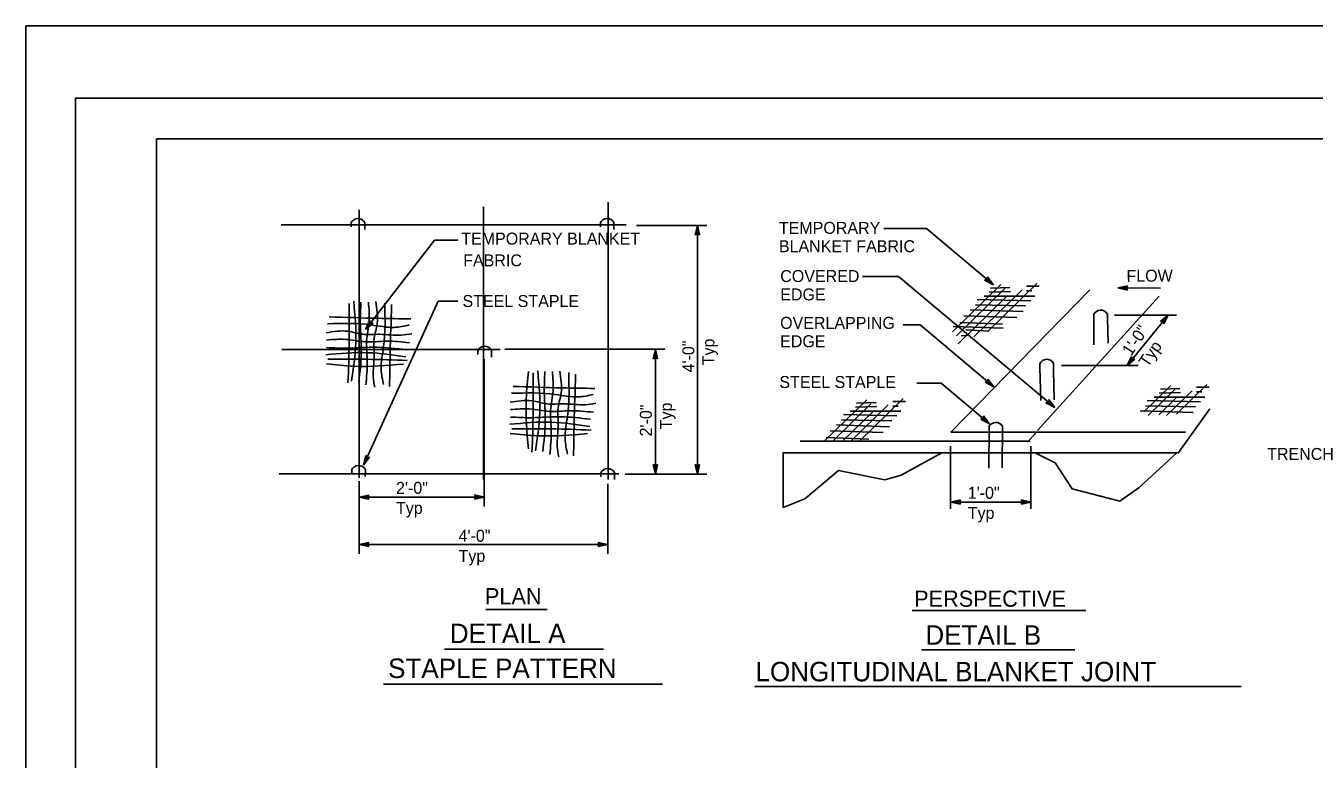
# Model space of a CAD drawing. Extents: x -894 to 866, y -476 to 714.
# Drawn here: x -894 to -100, y 261 to 714 of the extents above; entities that cross this region are included whole.
import ezdxf

# ---------------------------------------------------------------- set-up
doc = ezdxf.new("R2010")
doc.units = 0
for name, color, linetype in [('10 Sheet Format', 7, 'Continuous'), ('56 Stage 3 Anno', 7, 'Continuous'), ('57 Undefined', 7, 'Continuous'), ('60 Nongeo Data', 7, 'Continuous')]:
    doc.layers.add(name, color=color, linetype=linetype)

msp = doc.modelspace()

# ---------------------------------------------------------------- linework, layer by layer
at = {"layer": '10 Sheet Format'}
for p, q in [((-863.46, 668.96), (836.55, 668.96)), ((-863.46, 668.96), (-863.46, -431.04)), ((-813.45, 643.96), (-813.45, -406.04)), ((-813.45, 643.96), (811.55, 643.96))]:
    msp.add_line(p, q, dxfattribs=at)
for points in [[(-894.04, 713.56), (865.96, 713.56), (865.96, -476.44), (-894.04, -476.44)], [(-863.46, -431.04), (836.55, -431.04), (836.55, 668.96), (-863.46, 668.96)]]:
    msp.add_lwpolyline(points, close=True, dxfattribs=at)
at = {"layer": '56 Stage 3 Anno'}
for p, q in [((-481.35, 584.59), (-480.03, 590.5)), ((-481, 584.8), (-480.03, 589.14)), ((-480.64, 585.04), (-480.03, 587.78)), ((-480.03, 590.5), (-480.03, 590.5)), ((-480.03, 590.5), (-478.72, 584.59)), ((-480.03, 589.13), (-479.07, 584.82)), ((-480.03, 587.78), (-479.42, 585)), ((-480.03, 585.38), (-481.35, 584.59)), ((-481.35, 584.59), (-481.35, 584.59)), ((-480.3, 585.21), (-480.03, 586.42)), ((-480.03, 586.42), (-479.77, 585.23)), ((-478.72, 584.59), (-480.03, 585.38)), ((-478.72, 584.59), (-478.72, 584.59)), ((-302.95, 556.69), (-301.51, 557.19)), ((-297.58, 553.92), (-302.95, 556.69)), ((-302.95, 556.69), (-302.95, 556.69)), ((-298.63, 554.79), (-302.55, 556.81)), ((-299.66, 555.66), (-302.2, 556.96)), ((-300.71, 556.53), (-301.79, 557.09)), ((-301.51, 557.19), (-301.27, 558.71)), ((-301.47, 557.51), (-300.71, 556.53)), ((-301.38, 557.88), (-299.66, 555.66)), ((-301.33, 558.3), (-298.62, 554.79)), ((-301.27, 558.71), (-301.27, 558.71)), ((-301.27, 558.71), (-297.58, 553.92)), ((-297.58, 553.92), (-297.58, 553.92)), ((-220.85, 551.92), (-214.95, 553.23)), ((-214.95, 550.6), (-220.85, 551.92)), ((-220.85, 551.92), (-220.85, 551.92)), ((-215.16, 550.95), (-219.5, 551.92)), ((-219.49, 551.92), (-215.18, 552.87)), ((-218.13, 551.92), (-215.35, 552.53)), ((-215.39, 551.3), (-218.13, 551.92)), ((-216.78, 551.91), (-215.59, 552.18)), ((-215.57, 551.64), (-216.78, 551.91)), ((-214.95, 553.23), (-215.74, 551.92)), ((-215.74, 551.92), (-214.95, 550.6)), ((-214.95, 553.23), (-214.95, 553.23)), ((-214.95, 550.6), (-214.95, 550.6)), ((-194.61, 531.42), (-189.82, 535.13)), ((-194.2, 531.36), (-190.69, 534.08)), ((-193.78, 531.32), (-191.56, 533.04)), ((-191.56, 533.04), (-192.86, 530.5)), ((-190.69, 534.07), (-192.71, 530.15)), ((-189.82, 535.13), (-192.58, 529.75)), ((-189.82, 535.13), (-189.82, 535.13)), ((-684.6, 526.31), (-682.06, 531.8)), ((-679.97, 530.2), (-684.6, 526.31)), ((-684.6, 526.31), (-684.6, 526.31)), ((-683.78, 527.4), (-681.92, 531.4)), ((-680.38, 530.25), (-683.78, 527.39)), ((-682.95, 528.47), (-681.76, 531.05)), ((-680.8, 530.28), (-682.95, 528.47)), ((-682.13, 529.55), (-681.61, 530.65)), ((-681.18, 530.35), (-682.13, 529.55)), ((-682.06, 531.8), (-682.06, 531.8)), ((-682.06, 531.8), (-681.5, 530.38)), ((-681.5, 530.38), (-679.97, 530.2)), ((-679.97, 530.2), (-679.97, 530.2)), ((-193.09, 531.19), (-194.61, 531.42)), ((-194.61, 531.42), (-194.61, 531.42)), ((-193.41, 531.23), (-192.43, 531.99)), ((-192.58, 529.75), (-193.09, 531.19)), ((-192.43, 531.99), (-192.99, 530.91)), ((-192.58, 529.75), (-192.58, 529.75)), ((-507.25, 508.33), (-505.93, 514.24)), ((-505.93, 509.12), (-507.25, 508.33)), ((-506.9, 508.54), (-505.93, 512.88)), ((-506.54, 508.77), (-505.93, 511.52)), ((-506.2, 508.95), (-505.93, 510.16)), ((-505.93, 514.24), (-505.93, 514.24)), ((-505.93, 514.24), (-504.62, 508.33)), ((-505.93, 511.52), (-505.31, 508.74)), ((-505.93, 510.16), (-505.67, 508.97)), ((-504.62, 508.33), (-505.93, 509.12)), ((-505.92, 512.87), (-504.97, 508.56)), ((-215.09, 504.22), (-212.44, 509.66)), ((-214.24, 505.3), (-212.31, 509.26)), ((-213.4, 506.35), (-212.15, 508.91)), ((-212.55, 507.41), (-212.02, 508.51)), ((-212.44, 509.66), (-212.44, 509.66)), ((-212.44, 509.66), (-211.91, 508.23)), ((-507.25, 508.33), (-507.25, 508.33)), ((-504.62, 508.33), (-504.62, 508.33)), ((-210.38, 508.02), (-215.09, 504.22)), ((-215.09, 504.22), (-215.09, 504.22)), ((-210.79, 508.08), (-214.25, 505.29)), ((-211.21, 508.12), (-213.4, 506.35)), ((-211.58, 508.19), (-212.55, 507.41)), ((-211.91, 508.23), (-210.38, 508.02)), ((-210.38, 508.02), (-210.38, 508.02)), ((-302.57, 493.77), (-301.12, 494.28)), ((-297.19, 491), (-302.57, 493.77)), ((-302.57, 493.77), (-302.57, 493.77)), ((-298.24, 491.88), (-302.16, 493.9)), ((-299.28, 492.74), (-301.81, 494.05)), ((-300.32, 493.61), (-301.41, 494.17)), ((-301.12, 494.28), (-300.88, 495.79)), ((-301.08, 494.6), (-300.32, 493.61)), ((-300.99, 494.97), (-299.28, 492.74)), ((-300.94, 495.39), (-298.23, 491.87)), ((-300.88, 495.79), (-300.88, 495.79)), ((-300.88, 495.79), (-297.19, 491)), ((-297.19, 491), (-297.19, 491)), ((-265.15, 481.04), (-263.71, 481.54)), ((-259.77, 478.26), (-265.15, 481.04)), ((-265.15, 481.04), (-265.15, 481.04)), ((-260.83, 479.14), (-264.74, 481.16)), ((-261.86, 480.01), (-264.39, 481.31)), ((-262.9, 480.88), (-263.99, 481.44)), ((-263.71, 481.54), (-263.47, 483.06)), ((-263.66, 481.86), (-262.9, 480.88)), ((-263.58, 482.23), (-261.86, 480.01)), ((-263.53, 482.65), (-260.81, 479.13)), ((-263.47, 483.06), (-263.47, 483.06)), ((-263.47, 483.06), (-259.77, 478.26)), ((-259.77, 478.26), (-259.77, 478.26)), ((-305.27, 471), (-303.82, 471.5)), ((-299.89, 468.23), (-305.27, 471)), ((-305.27, 471), (-305.27, 471)), ((-300.94, 469.1), (-304.86, 471.12)), ((-301.98, 469.97), (-304.51, 471.28)), ((-303.02, 470.84), (-304.11, 471.4)), ((-303.82, 471.5), (-303.59, 473.02)), ((-303.78, 471.82), (-303.02, 470.84)), ((-303.69, 472.2), (-301.98, 469.97)), ((-303.65, 472.62), (-300.93, 469.1)), ((-303.59, 473.02), (-303.59, 473.02)), ((-303.59, 473.02), (-299.89, 468.23)), ((-299.89, 468.23), (-299.89, 468.23)), ((-685.76, 442.77), (-684.51, 448.69)), ((-682.12, 447.6), (-685.76, 442.77)), ((-685.2, 444.02), (-684.29, 448.33)), ((-682.53, 447.55), (-685.2, 444.01)), ((-684.63, 445.25), (-684.05, 448.03)), ((-682.94, 447.49), (-684.63, 445.25)), ((-684.51, 448.69), (-684.51, 448.69)), ((-684.51, 448.69), (-683.65, 447.43)), ((-684.07, 446.48), (-683.82, 447.68)), ((-683.33, 447.47), (-684.07, 446.48)), ((-683.65, 447.43), (-682.12, 447.6)), ((-682.12, 447.6), (-682.12, 447.6)), ((-685.76, 442.77), (-685.76, 442.77)), ((-505.93, 437.22), (-507.24, 443.13)), ((-507.24, 443.13), (-507.24, 443.13)), ((-507.24, 443.13), (-505.93, 442.34)), ((-505.93, 438.59), (-506.88, 442.89)), ((-505.93, 439.94), (-506.54, 442.72)), ((-505.92, 441.3), (-506.19, 442.49)), ((-505.93, 442.34), (-504.61, 443.13)), ((-504.61, 443.13), (-505.93, 437.22)), ((-504.96, 442.91), (-505.93, 438.58)), ((-505.31, 442.68), (-505.93, 439.94)), ((-505.93, 437.22), (-505.93, 437.22)), ((-505.65, 442.51), (-505.92, 441.3)), ((-504.61, 443.13), (-504.61, 443.13)), ((-480.03, 437.22), (-481.34, 443.13)), ((-481.34, 443.13), (-481.34, 443.13)), ((-481.34, 443.13), (-480.03, 442.34)), ((-480.03, 438.59), (-480.98, 442.89)), ((-480.03, 439.94), (-480.64, 442.72)), ((-480.03, 441.3), (-480.29, 442.49)), ((-480.03, 442.34), (-478.71, 443.13)), ((-478.71, 443.13), (-480.03, 437.22)), ((-479.06, 442.91), (-480.03, 438.58)), ((-479.41, 442.68), (-480.03, 439.94)), ((-479.76, 442.51), (-480.03, 441.3)), ((-480.03, 437.22), (-480.03, 437.22)), ((-478.71, 443.13), (-478.71, 443.13)), ((-688.52, 422.97), (-682.61, 424.28)), ((-682.61, 421.65), (-688.52, 422.97)), ((-688.52, 422.97), (-688.52, 422.97)), ((-682.82, 422), (-687.16, 422.97)), ((-687.15, 422.97), (-682.84, 423.92)), ((-685.8, 422.96), (-683.02, 423.58)), ((-683.06, 422.35), (-685.8, 422.96)), ((-684.44, 422.96), (-683.25, 423.23)), ((-683.23, 422.69), (-684.44, 422.96)), ((-682.61, 424.28), (-683.4, 422.97)), ((-683.4, 422.97), (-682.61, 421.65)), ((-682.61, 424.28), (-682.61, 424.28)), ((-682.61, 421.65), (-682.61, 421.65)), ((-616.62, 422.97), (-617.41, 424.29)), ((-617.41, 424.29), (-617.41, 424.29)), ((-617.41, 424.29), (-611.5, 422.97)), ((-611.5, 422.97), (-617.41, 421.66)), ((-617.41, 421.66), (-616.62, 422.97)), ((-617.41, 421.66), (-617.41, 421.66)), ((-617.19, 423.94), (-612.86, 422.97)), ((-612.87, 422.96), (-617.18, 422.01)), ((-614.22, 422.97), (-617, 422.35)), ((-616.96, 423.58), (-614.22, 422.97)), ((-616.79, 423.24), (-615.58, 422.97)), ((-615.58, 422.97), (-616.77, 422.71)), ((-611.5, 422.97), (-611.5, 422.97)), ((-323.72, 419.94), (-317.81, 421.25)), ((-317.81, 421.25), (-318.6, 419.94)), ((-317.81, 421.25), (-317.81, 421.25)), ((-279.66, 419.94), (-280.45, 421.26)), ((-280.45, 421.26), (-280.45, 421.26)), ((-280.45, 421.26), (-274.54, 419.94)), ((-317.81, 418.62), (-323.72, 419.94)), ((-323.72, 419.94), (-323.72, 419.94)), ((-318.03, 418.97), (-322.36, 419.94)), ((-322.35, 419.94), (-318.04, 420.89)), ((-321, 419.93), (-318.22, 420.55)), ((-318.26, 419.32), (-321, 419.93)), ((-319.64, 419.93), (-318.45, 420.2)), ((-318.43, 419.66), (-319.64, 419.93)), ((-318.6, 419.94), (-317.81, 418.62)), ((-317.81, 418.62), (-317.81, 418.62)), ((-274.54, 419.94), (-280.45, 418.63)), ((-280.45, 418.63), (-279.66, 419.94)), ((-280.45, 418.63), (-280.45, 418.63)), ((-280.23, 420.91), (-275.9, 419.94)), ((-275.91, 419.93), (-280.21, 418.98)), ((-277.26, 419.94), (-280.04, 419.32)), ((-280, 420.55), (-277.26, 419.94)), ((-279.83, 420.21), (-278.62, 419.94)), ((-278.62, 419.94), (-279.81, 419.68)), ((-274.54, 419.94), (-274.54, 419.94)), ((-688.52, 393.77), (-682.61, 395.08)), ((-682.61, 392.46), (-688.52, 393.77)), ((-688.52, 393.77), (-688.52, 393.77)), ((-682.82, 392.81), (-687.16, 393.77)), ((-687.15, 393.78), (-682.84, 394.73)), ((-685.8, 393.77), (-683.02, 394.39)), ((-683.06, 393.16), (-685.8, 393.77)), ((-684.44, 393.77), (-683.25, 394.04)), ((-683.23, 393.5), (-684.44, 393.77)), ((-682.61, 395.08), (-683.4, 393.77)), ((-683.4, 393.77), (-682.61, 392.46)), ((-682.61, 395.08), (-682.61, 395.08)), ((-682.61, 392.46), (-682.61, 392.46)), ((-540.36, 393.77), (-541.15, 395.09)), ((-541.15, 395.09), (-541.15, 395.09)), ((-541.15, 395.09), (-535.24, 393.77)), ((-535.24, 393.77), (-541.15, 392.47)), ((-541.15, 392.47), (-540.36, 393.77)), ((-541.15, 392.47), (-541.15, 392.47)), ((-540.93, 394.74), (-536.6, 393.78)), ((-536.61, 393.77), (-540.91, 392.82)), ((-537.96, 393.78), (-540.74, 393.16)), ((-540.7, 394.39), (-537.96, 393.78)), ((-540.53, 394.05), (-539.32, 393.78)), ((-539.32, 393.78), (-540.51, 393.51)), ((-535.24, 393.77), (-535.24, 393.77))]:
    msp.add_line(p, q, dxfattribs=at)
at = {"layer": '57 Undefined'}
for p, q in [((-610.52, 353.68), (-572.63, 353.68)), ((-347.63, 353.17), (-240.49, 353.17)), ((-636, 329.25), (-537.98, 329.25)), ((-341.93, 328.75), (-247.33, 328.75)), ((-673.61, 307.74), (-501.5, 307.74)), ((-444.51, 306.22), (-144.75, 306.22))]:
    msp.add_line(p, q, dxfattribs=at)
at = {"layer": '60 Nongeo Data'}
for p, q in [((-535.01, 604.74), (-535.01, 433.82)), ((-688.55, 600.09), (-688.55, 434.84)), ((-611.78, 601.97), (-611.78, 433.82)), ((-736.55, 590.82), (-523.83, 590.82)), ((-693.45, 592), (-693.55, 591.95)), ((-693.47, 589.62), (-693.45, 592)), ((-685.08, 592.3), (-685.11, 587.99)), ((-685.08, 592.3), (-685.08, 592.3)), ((-539.82, 592), (-539.92, 591.95)), ((-539.84, 589.62), (-539.82, 592)), ((-531.45, 592.3), (-531.48, 587.99)), ((-531.45, 592.3), (-531.45, 592.3)), ((-517.53, 590.5), (-474.27, 590.5)), ((-480.03, 437.22), (-480.03, 590.5)), ((-684.6, 526.31), (-642, 581.44)), ((-627.66, 581.44), (-642, 581.44)), ((-323.77, 463.12), (-238.02, 550.67)), ((-293.01, 553.99), (-322.79, 524.97)), ((-290.53, 551.51), (-320.31, 522.5)), ((-279.89, 550.8), (-309.67, 521.79)), ((-270.67, 554.7), (-300.45, 525.68)), ((-300.1, 549.39), (-286.98, 549.74)), ((-299.39, 551.87), (-287.34, 552.22)), ((-277.05, 552.93), (-269.25, 552.93)), ((-277.05, 550.1), (-273.86, 550.1)), ((-685.76, 442.77), (-639.91, 543.76)), ((-627.66, 543.76), (-639.91, 543.76)), ((-289.46, 546.56), (-319.25, 517.54)), ((-308.61, 541.61), (-277.76, 540.9)), ((-307.54, 544.79), (-274.57, 544.08)), ((-303.29, 546.91), (-272.09, 546.91)), ((-270.41, 464.05), (-195.4, 546.84)), ((-315.73, 534.83), (-283.11, 533.76)), ((-311.8, 538.42), (-279.18, 537.36)), ((-235.64, 535.54), (-235.74, 535.49)), ((-235.65, 533.67), (-235.64, 535.54)), ((-235.64, 534.61), (-235.65, 516.83)), ((-227.27, 535.84), (-227.3, 530.52)), ((-227.29, 533.18), (-226.73, 517.82)), ((-227.27, 535.84), (-227.27, 535.84)), ((-222.87, 535.13), (-184.62, 535.13)), ((-189.82, 535.13), (-215.09, 504.22)), ((-322.44, 528.16), (-291.59, 527.1)), ((-318.18, 530.64), (-291.94, 529.57)), ((-314.64, 526.04), (-300.45, 525.33)), ((-317.47, 522.5), (-311.8, 522.85)), ((-736.13, 514.05), (-601.52, 514.05)), ((-615.32, 513.24), (-615.42, 513.19)), ((-615.33, 510.85), (-615.32, 513.24)), ((-606.95, 513.54), (-606.98, 509.22)), ((-606.95, 513.54), (-606.95, 513.54)), ((-598.67, 514.24), (-500.17, 514.24)), ((-505.93, 437.22), (-505.93, 514.24)), ((-611.5, 508.01), (-611.5, 417.21)), ((-268.9, 505.19), (-268.99, 505.14)), ((-268.91, 502.81), (-268.9, 505.19)), ((-268.91, 502.81), (-268.35, 482.47)), ((-260.53, 505.49), (-260.56, 501.17)), ((-260.56, 501.17), (-260.18, 482.96)), ((-260.53, 505.49), (-260.53, 505.49)), ((-255.65, 504.22), (-208.4, 504.22)), ((-188.22, 491.72), (-204.76, 475.6)), ((-185.74, 489.24), (-202.1, 473.3)), ((-198.5, 484.64), (-167.3, 484.64)), ((-195.31, 487.12), (-182.19, 487.47)), ((-194.6, 489.6), (-182.55, 489.95)), ((-175.1, 488.54), (-190.8, 473.24)), ((-165.88, 492.43), (-184.69, 474.11)), ((-172.26, 490.66), (-164.46, 490.66)), ((-172.26, 487.83), (-169.07, 487.83)), ((-375.49, 483.05), (-401.62, 457.59)), ((-373.01, 480.57), (-396.62, 457.57)), ((-362.37, 479.86), (-385.33, 457.5)), ((-382.58, 478.44), (-369.47, 478.8)), ((-381.87, 480.92), (-369.82, 481.28)), ((-353.16, 483.75), (-380.13, 457.47)), ((-359.54, 481.98), (-351.74, 481.98)), ((-359.54, 479.15), (-356.35, 479.15)), ((-203.82, 479.34), (-172.97, 478.63)), ((-202.76, 482.52), (-169.78, 481.81)), ((-184.67, 484.29), (-195.52, 473.73)), ((-183.81, 449.96), (-164.06, 477.42)), ((-391.09, 470.66), (-360.25, 469.95)), ((-371.95, 475.61), (-390.51, 457.53)), ((-390.03, 473.85), (-357.06, 473.14)), ((-385.77, 475.97), (-354.57, 475.97)), ((-207.01, 476.15), (-174.39, 475.09)), ((-398.21, 463.88), (-365.6, 462.82)), ((-394.28, 467.48), (-361.67, 466.41)), ((-323.77, 463.12), (-179.2, 463.12)), ((-300.43, 440.82), (-300.25, 466.31)), ((-291.88, 466.61), (-292.06, 441.12)), ((-276.59, 456.94), (-271.36, 462.63)), ((-416.75, 457.52), (-274.91, 457.52)), ((-400.67, 459.69), (-374.43, 458.63)), ((-324.04, 454.49), (-324.04, 415.74)), ((-274.54, 454.49), (-274.54, 415.74)), ((-421.97, 450.3), (-184.41, 450.3)), ((-737.82, 437.28), (-528.48, 437.28)), ((-693.08, 439.75), (-693.17, 439.7)), ((-693.09, 437.37), (-693.08, 439.75)), ((-684.71, 440.05), (-684.74, 435.73)), ((-684.71, 440.05), (-684.71, 440.05)), ((-539.45, 437.87), (-539.55, 437.81)), ((-539.46, 435.48), (-539.45, 437.87)), ((-531.08, 438.16), (-531.11, 433.85)), ((-531.08, 438.16), (-531.08, 438.16)), ((-524.6, 437.22), (-474.27, 437.22)), ((-688.52, 432.87), (-688.52, 388.02)), ((-535.24, 431.27), (-535.24, 388.02)), ((-688.52, 422.97), (-611.5, 422.97)), ((-323.72, 419.94), (-274.54, 419.94)), ((-688.52, 393.77), (-535.24, 393.77))]:
    msp.add_line(p, q, dxfattribs=at)
for points in [[(-338.88, 588.5), (-365.13, 588.57)], [(-338.88, 588.5), (-297.58, 553.92)], [(-378.33, 558.89), (-356.07, 558.89)], [(-356.07, 558.89), (-259.77, 478.26)], [(-194.61, 551.85), (-220.85, 551.92)], [(-353.2, 529.16), (-342.77, 529.16)], [(-342.77, 529.16), (-297.19, 491)], [(-344.81, 493.27), (-329.8, 493.27)], [(-329.8, 493.27), (-299.89, 468.23)]]:
    msp.add_lwpolyline(points, dxfattribs=at)
for points in [[(-329.32, 450.3), (-354.5, 436.55), (-364.48, 433.71), (-392.99, 439.4), (-413.89, 421.85), (-427.2, 416.64), (-427.2, 450.3), (-326.47, 450.3)], [(-421.97, 450.3), (-184.41, 450.3), (-207.69, 428.97), (-219.57, 420.43), (-249.03, 428.02), (-259.48, 444.14), (-271.83, 450.3), (-285.61, 450.3), (-184.89, 450.3)]]:
    msp.add_lwpolyline(points, close=True, dxfattribs=at)
for centre in [(-689.23, 590.02), (-535.6, 590.02), (-231.41, 533.55), (-611.09, 511.25), (-264.67, 503.2), (-296.03, 464.32), (-688.85, 437.76), (-535.22, 435.88)]:
    msp.add_arc(centre, 4.74, 28.87521, 155.87612, dxfattribs=at)
for points in [[(-695.42, 493.48), (-694.68, 518.33), (-694.68, 542.44)], [(-691.89, 543.74), (-690.59, 517.96), (-693.19, 494.4)], [(-687.44, 543.18), (-687.81, 530.2), (-687.25, 512.21), (-688.74, 494.03)], [(-682.79, 543.18), (-682.42, 531.5), (-683.91, 519.26), (-683.53, 506.27), (-684.46, 492.18)], [(-678.33, 543.55), (-677.4, 530.01), (-679.26, 520.92), (-679.26, 510.35), (-679.82, 497.19), (-678.89, 490.7)], [(-672.76, 542.62), (-673.5, 515.55), (-674.99, 501.64), (-673.5, 492.36)], [(-668.49, 541.7), (-669.42, 511.47), (-669.79, 491.25)], [(-707.09, 534.13), (-676.86, 533.2), (-656.65, 532.83)], [(-708.95, 524.28), (-695.41, 525.21), (-686.32, 523.35), (-675.75, 523.35), (-662.58, 522.8), (-656.09, 523.73)], [(-708.02, 529.85), (-680.94, 529.11), (-667.03, 527.63), (-657.76, 529.11)], [(-708.58, 519.82), (-696.89, 520.2), (-684.65, 518.71), (-671.67, 519.08), (-657.58, 518.15)], [(-709.13, 510.72), (-683.35, 512.02), (-659.8, 509.42)], [(-708.58, 515.18), (-695.59, 514.81), (-677.61, 515.37), (-659.43, 513.88)], [(-661.1, 504.96), (-691.88, 503.66), (-708.76, 505.15)], [(-658.87, 507.19), (-683.73, 507.94), (-707.83, 507.94)], [(-584.23, 452.84), (-585.53, 483.63), (-584.05, 500.5)], [(-578.47, 500.87), (-577.17, 475.09), (-579.77, 451.54)], [(-564.91, 500.69), (-563.98, 487.15), (-565.84, 478.06), (-565.84, 467.49), (-566.4, 454.32), (-565.47, 447.83)], [(-582, 450.61), (-581.26, 475.47), (-581.26, 499.57)], [(-574.02, 500.32), (-574.39, 487.33), (-573.83, 469.35), (-575.32, 451.17)], [(-569.37, 500.32), (-569, 488.63), (-570.49, 476.39), (-570.11, 463.41), (-571.04, 449.32)], [(-559.34, 499.76), (-560.08, 472.68), (-561.57, 458.77), (-560.08, 449.5)], [(-555.07, 498.83), (-556, 468.6), (-556.37, 448.39)], [(-594.6, 486.99), (-567.52, 486.25), (-553.61, 484.76), (-544.34, 486.25)], [(-593.67, 491.26), (-563.44, 490.34), (-543.23, 489.96)], [(-595.53, 481.42), (-581.99, 482.35), (-572.9, 480.49), (-562.33, 480.49), (-549.16, 479.93), (-542.67, 480.86)], [(-595.16, 476.96), (-583.47, 477.33), (-571.23, 475.85), (-558.25, 476.22), (-544.16, 475.29)], [(-595.71, 467.86), (-569.93, 469.16), (-546.38, 466.56)], [(-595.16, 472.32), (-582.17, 471.95), (-564.18, 472.5), (-546.01, 471.02)], [(-547.68, 462.1), (-578.46, 460.8), (-595.34, 462.29)], [(-545.45, 464.33), (-570.31, 465.07), (-594.41, 465.07)]]:
    msp.add_spline(points, degree=3, dxfattribs=at)

# ---------------------------------------------------------------- texts
at = {"layer": '57 Undefined'}
for s, height, p in [('TEMPORARY ', 7.382, (-429.78, 585.29)), ('TEMPORARY BLANKET', 7.3819, (-625.58, 578.66)), ('BLANKET FABRIC', 7.3819, (-429.78, 573.98)), ('FABRIC', 7.382, (-624.38, 565.26)), ('COVERED ', 7.382, (-428.94, 555.57)), ('EDGE', 7.382, (-428.94, 544.25)), ('STEEL STAPLE', 7.3819, (-624.81, 540.18)), ('OVERLAPPING ', 7.3819, (-429.02, 526.71)), ('EDGE', 7.382, (-429.02, 515.39)), ('STEEL STAPLE', 7.3819, (-429.47, 490.24)), ('TRENCH', 7.382, (-128.78, 445.89)), ('2\'-0"', 7.382, (-665.79, 425)), ('1\'-0"', 7.382, (-313.35, 421.94)), ('Typ', 7.382, (-665.79, 412.62)), ('Typ', 7.382, (-313.35, 409.56)), ('4\'-0"', 7.382, (-627.23, 395.45)), ('Typ', 7.382, (-627.23, 383.07)), ('PLAN', 10, (-611, 356.9)), ('PERSPECTIVE', 10, (-346.4, 355.37)), ('DETAIL A', 12, (-632.65, 332.97)), ('DETAIL B', 12, (-339.46, 331.96)), ('STAPLE PATTERN', 12, (-670.7, 311.46)), ('LONGITUDINAL BLANKET JOINT', 12, (-444.2, 309.42))]:
    msp.add_text(s, height=height, dxfattribs=at).set_placement(p)
for s, rotation, p in [('FLOW', 0.47407, (-215.47, 555.66)), ('1\'-0"', 55.84797, (-212.69, 509.45)), ('4\'-0"', 90, (-481.91, 499.86)), ('Typ', 90, (-469.53, 504.24)), ('Typ', 55.84797, (-202.44, 502.5)), ('2\'-0"', 90, (-508.09, 460.42)), ('Typ', 90, (-495.71, 464.8))]:
    msp.add_text(s, height=7.382, rotation=rotation, dxfattribs=at).set_placement(p)

doc.saveas('drawing.dxf')
